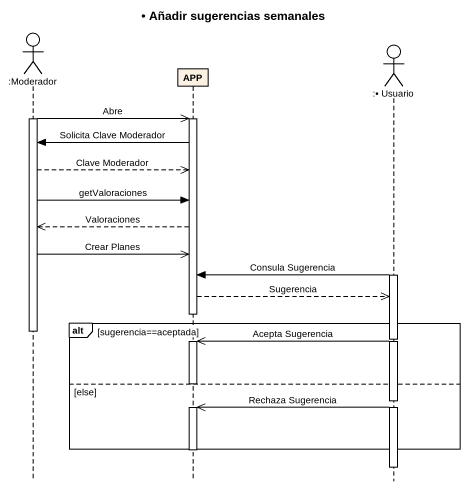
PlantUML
@startuml
title • Añadir sugerencias semanales
hide footbox
actor ":Moderador" as Moderador
participant APP
actor ":• Usuario" as Usuario

activate Moderador
Moderador ->> APP : Abre
activate APP
APP -> Moderador : Solicita Clave Moderador
Moderador -->> APP : Clave Moderador
Moderador -> APP : getValoraciones
APP -->> Moderador : Valoraciones
Moderador ->> APP : Crear Planes
activate Usuario
Usuario -> APP : Consula Sugerencia
APP -->> Usuario : Sugerencia
deactivate APP
alt sugerencia==aceptada
  deactivate Moderador
  Usuario ->> APP : Acepta Sugerencia
  activate APP
else else
  deactivate APP
  Usuario ->> APP : Rechaza Sugerencia
  activate APP
end
deactivate APP
deactivate Usuario
@enduml
